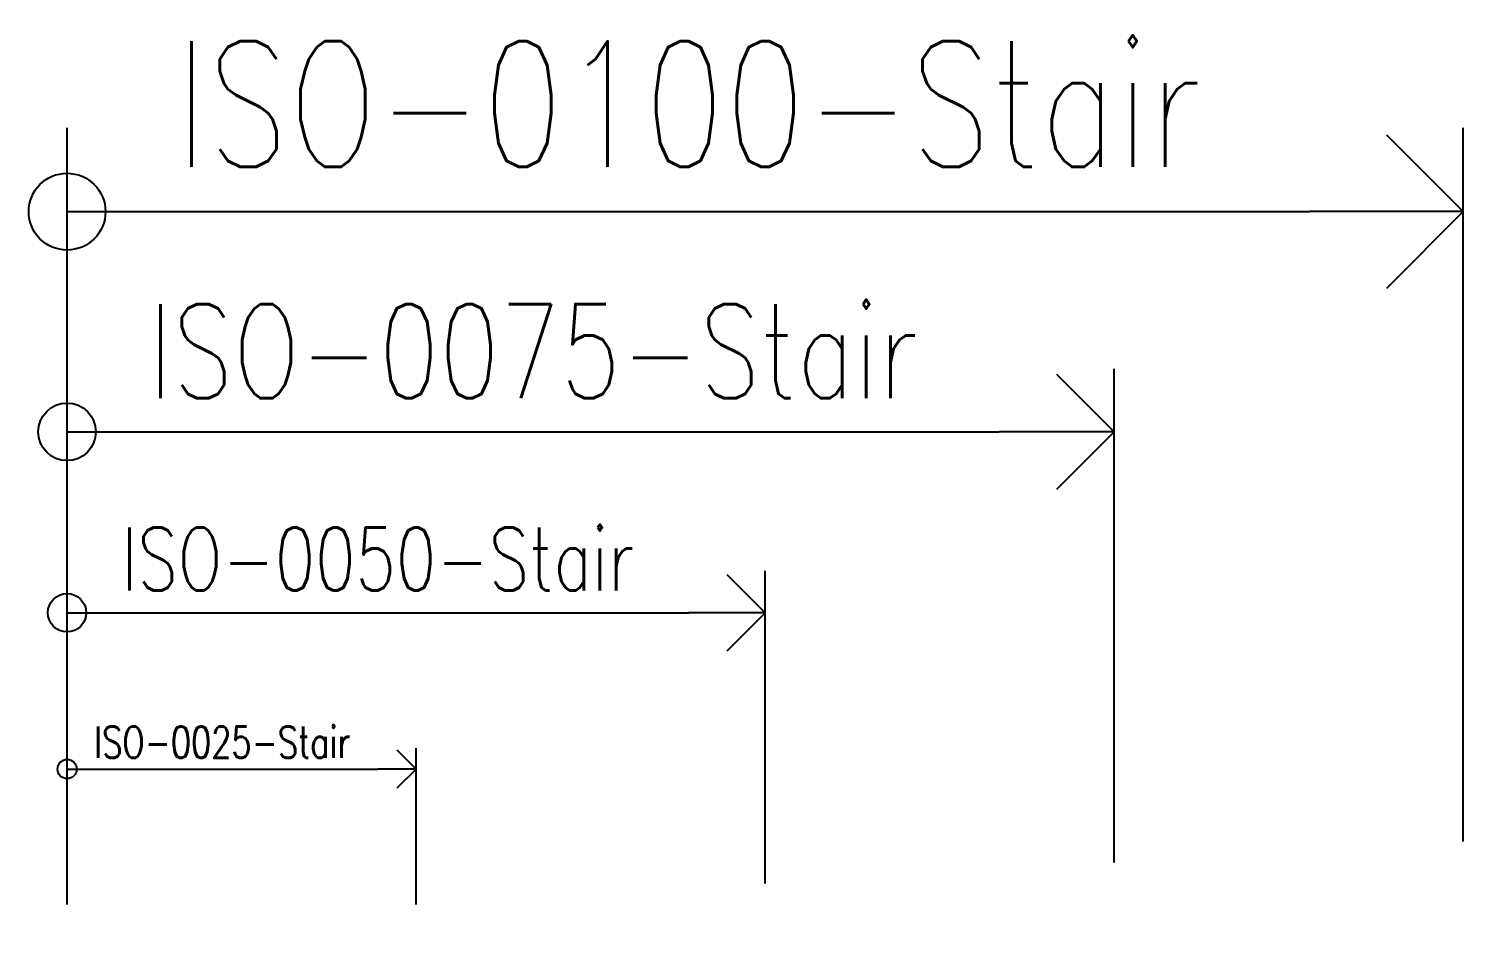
# Model space of a CAD drawing. Header units: millimetres. Extents: x 3927 to 247224, y -124098 to 14090.
# Drawn here: x 196669 to 199237, y -124098 to -122493 of the extents above; entities that cross this region are included whole.
import ezdxf

# ---------------------------------------------------------------- set-up
doc = ezdxf.new("R2010")
doc.units = ezdxf.units.MM
doc.header["$LTSCALE"] = 0.5
doc.styles.add('Arch-Dim', font='romans.shx', dxfattribs={"width": 0.75})
doc.dimstyles.new('ISO-0025-Stair', dxfattribs={"dimscale": 25, "dimtxt": 2.25, "dimasz": 2.75, "dimexe": 1.5, "dimexo": 1.5, "dimgap": 0.8, "dimtad": 1, "dimdec": 0, "dimzin": 3, "dimdsep": 46, "dimtxsty": 'Arch-Dim', "dimblk1": 'SMALL', "dimblk2": 'OPEN90', "dimsah": 1, "dimcen": 2.5, "dimadec": 0, "dimazin": 2, "dimtfac": 0.75, "dimtdec": 0, "dimtmove": 1, "dimatfit": 3, "dimldrblk": 'SMALL', "dimfxl": 3.5, "dimtfill": 1, "dimtolj": 1, "dimtzin": 0, "dimarcsym": 0})
doc.dimstyles.new('ISO-0050-Stair', dxfattribs={"dimscale": 50, "dimtxt": 2.25, "dimasz": 2.75, "dimexe": 1.5, "dimexo": 1.5, "dimgap": 0.8, "dimtad": 1, "dimdec": 0, "dimzin": 3, "dimdsep": 46, "dimtxsty": 'Arch-Dim', "dimblk1": 'SMALL', "dimblk2": 'OPEN90', "dimsah": 1, "dimcen": 2.5, "dimadec": 0, "dimazin": 2, "dimtfac": 0.75, "dimtdec": 0, "dimtmove": 1, "dimatfit": 3, "dimldrblk": 'SMALL', "dimfxl": 3.5, "dimtfill": 1, "dimtolj": 1, "dimtzin": 0, "dimarcsym": 0})
doc.dimstyles.new('ISO-0075-Stair', dxfattribs={"dimscale": 75, "dimtxt": 2.25, "dimasz": 2.75, "dimexe": 1.5, "dimexo": 1.5, "dimgap": 0.8, "dimtad": 1, "dimdec": 0, "dimzin": 3, "dimdsep": 46, "dimtxsty": 'Arch-Dim', "dimblk1": 'SMALL', "dimblk2": 'OPEN90', "dimsah": 1, "dimcen": 2.5, "dimadec": 0, "dimazin": 2, "dimtfac": 0.75, "dimtdec": 0, "dimtmove": 1, "dimatfit": 3, "dimldrblk": 'SMALL', "dimfxl": 3.5, "dimtfill": 1, "dimtolj": 1, "dimtzin": 0, "dimarcsym": 0})
doc.dimstyles.new('ISO-0100S', dxfattribs={"dimscale": 100, "dimtxt": 2.25, "dimasz": 2.75, "dimexe": 1.5, "dimexo": 1.5, "dimgap": 0.8, "dimtad": 1, "dimdec": 0, "dimzin": 3, "dimdsep": 46, "dimtxsty": 'Arch-Dim', "dimblk1": 'SMALL', "dimblk2": 'OPEN90', "dimsah": 1, "dimcen": 2.5, "dimadec": 0, "dimazin": 2, "dimtfac": 0.75, "dimtdec": 0, "dimtmove": 1, "dimatfit": 3, "dimldrblk": 'SMALL', "dimfxl": 3.5, "dimtfill": 1, "dimtolj": 1, "dimtzin": 0, "dimarcsym": 0})

# ---------------------------------------------------------------- blocks, each defined once
blk = doc.blocks.new('_Small')
at = {"color": 0, "lineweight": -2}
blk.add_circle((0, 0), 0.25, dxfattribs=at)
blk = doc.blocks.new('_Open90')
at = {"color": 0, "linetype": 'ByBlock', "lineweight": -2}
for p, q in [((-0.5, 0.5), (0, 0)), ((0, 0), (-1, 0)), ((0, 0), (-0.5, -0.5))]:
    blk.add_line(p, q, dxfattribs=at)
blk = doc.blocks.new('*D103')
at = {"color": 0, "lineweight": -2, "transparency": 16777216}
for p, q in [((82117.1, -69844.7), (82117.1, -68567)), ((84617.1, -69844.7), (84617.1, -68567)), ((82117.1, -68717), (84342.1, -68717))]:
    blk.add_line(p, q, dxfattribs=at)
at = {"layer": 'Defpoints', "color": 0, "transparency": 16777216}
for p in [(84617.1, -68717), (82117.1, -69994.7), (84617.1, -69994.7)]:
    blk.add_point(p, dxfattribs=at)
at = {"color": 0, "lineweight": -2, "transparency": 16777216, "xscale": 275, "yscale": 275, "zscale": 275}
blk.add_blockref('_Open90', (84617.1, -68717), dxfattribs=at)
at = {"color": 0, "lineweight": -2, "transparency": 16777216, "xscale": 275, "yscale": 275, "zscale": 275, "rotation": 180}
blk.add_blockref('_Small', (82117.1, -68717), dxfattribs=at)
at = {"color": 0, "transparency": 16777216, "insert": (83229.6, -68524.5), "char_height": 225, "attachment_point": 5, "style": 'Arch-Dim', "bg_fill": 3, "box_fill_scale": 1.1, "bg_fill_color": 256, "bg_fill_true_color": 13158600, "bg_fill_transparency": 0}
blk.add_mtext('\\A1;ISO-0100-Stair', dxfattribs=at)
blk = doc.blocks.new('*D111')
at = {"color": 0, "lineweight": -2, "transparency": 16777216}
for p, q in [((82117.1, -69919.7), (82117.1, -69360.2)), ((83367.1, -69919.7), (83367.1, -69360.2)), ((82117.1, -69435.2), (83229.6, -69435.2))]:
    blk.add_line(p, q, dxfattribs=at)
at = {"layer": 'Defpoints', "color": 0, "transparency": 16777216}
for p in [(83367.1, -69435.2), (82117.1, -69994.7), (83367.1, -69994.7)]:
    blk.add_point(p, dxfattribs=at)
at = {"color": 0, "lineweight": -2, "transparency": 16777216, "xscale": 137.5, "yscale": 137.5, "zscale": 137.5}
blk.add_blockref('_Open90', (83367.1, -69435.2), dxfattribs=at)
at = {"color": 0, "lineweight": -2, "transparency": 16777216, "xscale": 137.5, "yscale": 137.5, "zscale": 137.5, "rotation": 180}
blk.add_blockref('_Small', (82117.1, -69435.2), dxfattribs=at)
at = {"color": 0, "transparency": 16777216, "insert": (82673.4, -69339), "char_height": 112.5, "attachment_point": 5, "style": 'Arch-Dim', "bg_fill": 3, "box_fill_scale": 1.1, "bg_fill_color": 256, "bg_fill_true_color": 13158600, "bg_fill_transparency": 0}
blk.add_mtext('\\A1;ISO-0050-Stair', dxfattribs=at)
blk = doc.blocks.new('*D112')
at = {"color": 0, "lineweight": -2, "transparency": 16777216}
for p, q in [((82117.1, -69957.2), (82117.1, -69677.5)), ((82742.1, -69957.2), (82742.1, -69677.5)), ((82117.1, -69715), (82673.4, -69715))]:
    blk.add_line(p, q, dxfattribs=at)
at = {"layer": 'Defpoints', "color": 0, "transparency": 16777216}
for p in [(82742.1, -69715), (82117.1, -69994.7), (82742.1, -69994.7)]:
    blk.add_point(p, dxfattribs=at)
at = {"color": 0, "lineweight": -2, "transparency": 16777216, "xscale": 68.75, "yscale": 68.75, "zscale": 68.75}
blk.add_blockref('_Open90', (82742.1, -69715), dxfattribs=at)
at = {"color": 0, "lineweight": -2, "transparency": 16777216, "xscale": 68.75, "yscale": 68.75, "zscale": 68.75, "rotation": 180}
blk.add_blockref('_Small', (82117.1, -69715), dxfattribs=at)
at = {"color": 0, "transparency": 16777216, "insert": (82395.2, -69666.9), "char_height": 56.25, "attachment_point": 5, "style": 'Arch-Dim', "bg_fill": 3, "box_fill_scale": 1.1, "bg_fill_color": 256, "bg_fill_true_color": 13158600, "bg_fill_transparency": 0}
blk.add_mtext('\\A1;ISO-0025-Stair', dxfattribs=at)
blk = doc.blocks.new('*D113')
at = {"color": 0, "lineweight": -2, "transparency": 16777216}
for p, q in [((82117.1, -69882.2), (82117.1, -68998.7)), ((83992.1, -69882.2), (83992.1, -68998.7)), ((82117.1, -69111.2), (83785.9, -69111.2))]:
    blk.add_line(p, q, dxfattribs=at)
at = {"layer": 'Defpoints', "color": 0, "transparency": 16777216}
for p in [(83992.1, -69111.2), (82117.1, -69994.7), (83992.1, -69994.7)]:
    blk.add_point(p, dxfattribs=at)
at = {"color": 0, "lineweight": -2, "transparency": 16777216, "xscale": 206.25, "yscale": 206.25, "zscale": 206.25}
blk.add_blockref('_Open90', (83992.1, -69111.2), dxfattribs=at)
at = {"color": 0, "lineweight": -2, "transparency": 16777216, "xscale": 206.25, "yscale": 206.25, "zscale": 206.25, "rotation": 180}
blk.add_blockref('_Small', (82117.1, -69111.2), dxfattribs=at)
at = {"color": 0, "transparency": 16777216, "insert": (82951.5, -68966.8), "char_height": 168.75, "attachment_point": 5, "style": 'Arch-Dim', "bg_fill": 3, "box_fill_scale": 1.1, "bg_fill_color": 256, "bg_fill_true_color": 13158600, "bg_fill_transparency": 0}
blk.add_mtext('\\A1;ISO-0075-Stair', dxfattribs=at)
blk = doc.blocks.new('Anno_Dims_m_na')
dim = blk.add_linear_dim(base=(84617.12, -68716.97), p1=(82117.12, -69994.75), p2=(84617.12, -69994.75), text='ISO-0100-Stair', dimstyle='ISO-0100S')
dim.commit()
dim.dimension.update_dxf_attribs({"geometry": '*D103', "text_midpoint": (83229.62, -68524.47)})
dim = blk.add_linear_dim(base=(83367.12, -69435.24), p1=(82117.12, -69994.75), p2=(83367.12, -69994.75), text='ISO-0050-Stair', dimstyle='ISO-0050-Stair')
dim.commit()
dim.dimension.update_dxf_attribs({"geometry": '*D111', "text_midpoint": (82673.37, -69338.99)})
dim = blk.add_linear_dim(base=(82742.12, -69714.99), p1=(82117.12, -69994.75), p2=(82742.12, -69994.75), text='ISO-0025-Stair', dimstyle='ISO-0025-Stair')
dim.commit()
dim.dimension.update_dxf_attribs({"geometry": '*D112', "text_midpoint": (82395.25, -69666.87)})
dim = blk.add_linear_dim(base=(83992.12, -69111.15), p1=(82117.12, -69994.75), p2=(83992.12, -69994.75), text='ISO-0075-Stair', dimstyle='ISO-0075-Stair')
dim.commit()
dim.dimension.update_dxf_attribs({"geometry": '*D113', "text_midpoint": (82951.5, -68966.78)})

msp = doc.modelspace()

# ---------------------------------------------------------------- block references
msp.add_blockref('Anno_Dims_m_na', (114620.2, -54103.6))

doc.saveas('drawing.dxf')
